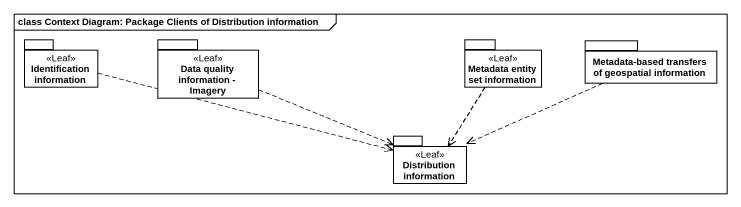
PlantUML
@startuml
mainframe class Context Diagram: Package Clients of Distribution information
package "Identification information" as Identification_information <<Leaf>> {
}
package "Data quality information - Imagery" as Data_quality_information <<Leaf>> {
}
package "Metadata entity set information" as Metadata_entity_set <<Leaf>> {
}
package "Metadata-based transfers of geospatial information" as Metadata_based_transfers_of {
}
package "Distribution information" as Distribution_information <<Leaf>> {
}
Identification_information .right.> Distribution_information
Data_quality_information .right.> Distribution_information
Metadata_entity_set ..> Distribution_information
Metadata_based_transfers_of .left.> Distribution_information
@enduml
